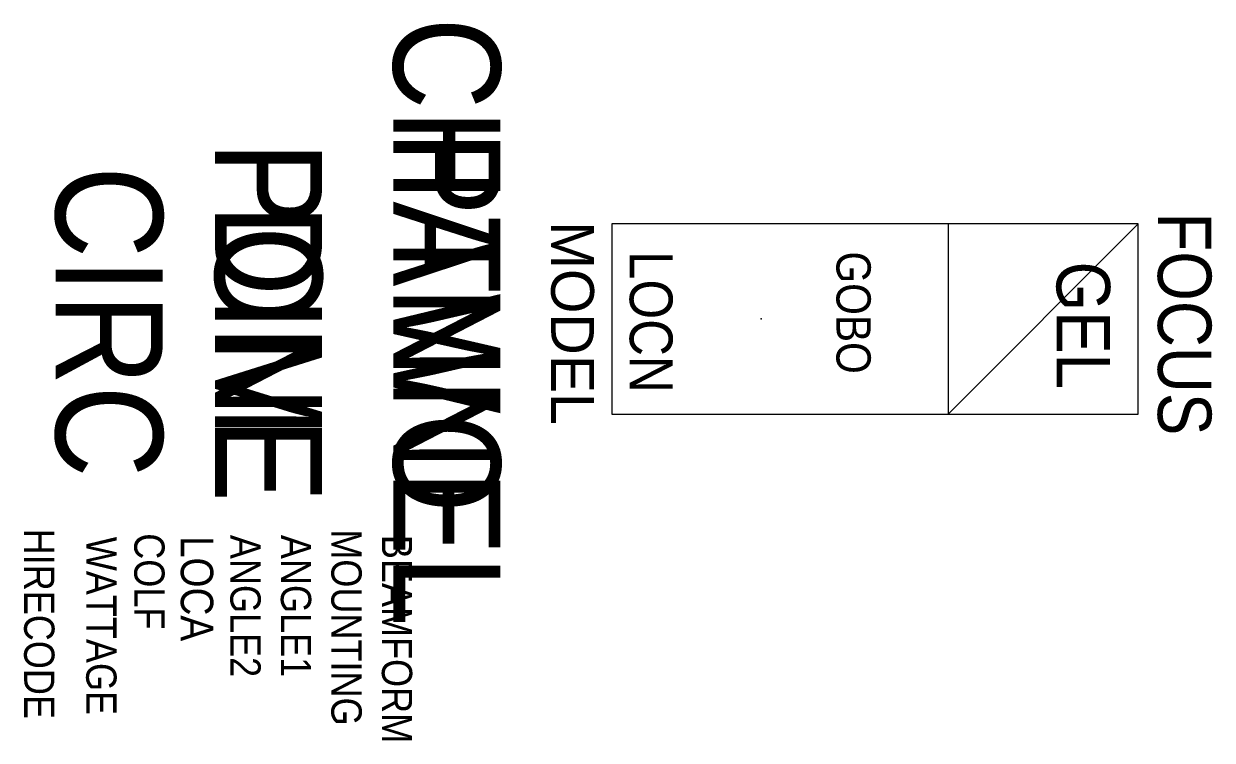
# Model space of a CAD drawing. Extents: x -1129 to -18, y -1397 to -728.
import ezdxf
from ezdxf.enums import TextEntityAlignment as Align

# ---------------------------------------------------------------- set-up
doc = ezdxf.new("R2010")
doc.units = 0
doc.header["$MEASUREMENT"] = 0
doc.layers.get('0').update_dxf_attribs({"linetype": 'CONTINUOUS'})
for name, color, linetype in [('CHANNEL', 3, 'CONTINUOUS'), ('CIRC', 6, 'CONTINUOUS'), ('DIMMER', 4, 'CONTINUOUS'), ('FOCUS', 2, 'CONTINUOUS'), ('GEL', 1, 'CONTINUOUS'), ('LANTERNS', 4, 'CONTINUOUS'), ('LOCATION', 7, 'CONTINUOUS'), ('MODEL', 6, 'CONTINUOUS'), ('PATCH', 5, 'CONTINUOUS'), ('PATCH2', 5, 'CONTINUOUS')]:
    doc.layers.add(name, color=color, linetype=linetype)

msp = doc.modelspace()

# ---------------------------------------------------------------- linework, layer by layer
for p, q in [((-579.6, -914.4), (-579.6, -1092.2)), ((-87.5, -914.4), (-579.6, -914.4)), ((-87.5, -914.4), (-265.3, -1092.2)), ((-265.3, -914.4), (-265.3, -1092.2)), ((-87.5, -1092.2), (-87.5, -914.4)), ((-579.6, -1092.2), (-87.5, -1092.2))]:
    msp.add_line(p, q)
msp.add_point((-439.9, -1003.3))

# ---------------------------------------------------------------- texts
at = {"layer": 'CHANNEL', "width": 0.89}
msp.add_attdef('CHANNEL', text='', height=100, rotation=270, dxfattribs=at).set_placement((-783.6, -1006), align=Align.CENTER)
at = {"layer": 'CIRC', "width": 0.89}
msp.add_attdef('CIRC', text='', height=100, rotation=270, dxfattribs=at).set_placement((-1099.2, -1006), align=Align.CENTER)
at = {"layer": 'DIMMER', "width": 0.89}
msp.add_attdef('DIM', text='', height=100, rotation=270, dxfattribs=at).set_placement((-950.3, -1005.1), align=Align.CENTER)
at = {"layer": 'FOCUS', "color": 30, "width": 0.89}
msp.add_attdef('FOCUS', text='', height=50, rotation=270, dxfattribs=at).set_placement((-69.2, -1008), align=Align.CENTER)
at = {"layer": 'GEL', "width": 0.89}
for tag, height, p in [('GOBO', 32, (-369.6, -997.5)), ('GEL', 50, (-163.9, -1009.3))]:
    msp.add_attdef(tag, text='', height=height, rotation=270, dxfattribs=at).set_placement(p, align=Align.CENTER)
at = {"layer": 'LANTERNS', "color": 0, "width": 0.89, "flags": 1}
for tag, p, s, height in [('HIRECODE', (-1128.7, -1199.3), '', 28.3), ('WATTAGE', (-1070.7, -1206.9, 0), '750', 28.3), ('COLF', (-1025.8, -1203.6), 'N', 28.3), ('LOCA', (-982.3, -1206.2), '', 30.3), ('ANGLE2', (-936, -1205.1), '60', 28.3), ('ANGLE1', (-888.8, -1205.1), '30', 28.3), ('MOUNTING', (-841.6, -1199.9), 'STANDARD HOOK CLAMP', 28.305), ('BEAMFORM', (-794.4, -1205.1), 'C', 28.3)]:
    msp.add_attdef(tag, p, s, height=height, rotation=270, dxfattribs=at)
at = {"layer": 'LOCATION', "width": 0.89}
msp.add_attdef('LOCN', text='', height=40, rotation=270, dxfattribs=at).set_placement((-562.8, -1006.2), align=Align.CENTER)
at = {"layer": 'MODEL'}
msp.add_attdef('MODEL', text='4.5-3060Z', height=40, rotation=270, dxfattribs=at).set_placement((-636.2, -1007.2), align=Align.CENTER)
at = {"layer": 'PATCH', "width": 0.89}
msp.add_attdef('PONE', text='', height=100, rotation=270, dxfattribs=at).set_placement((-950.3, -1006), align=Align.CENTER)
at = {"layer": 'PATCH2', "width": 0.89}
msp.add_attdef('PTWO', text='', height=100, rotation=270, dxfattribs=at).set_placement((-783.6, -1006), align=Align.CENTER)

doc.saveas('drawing.dxf')
